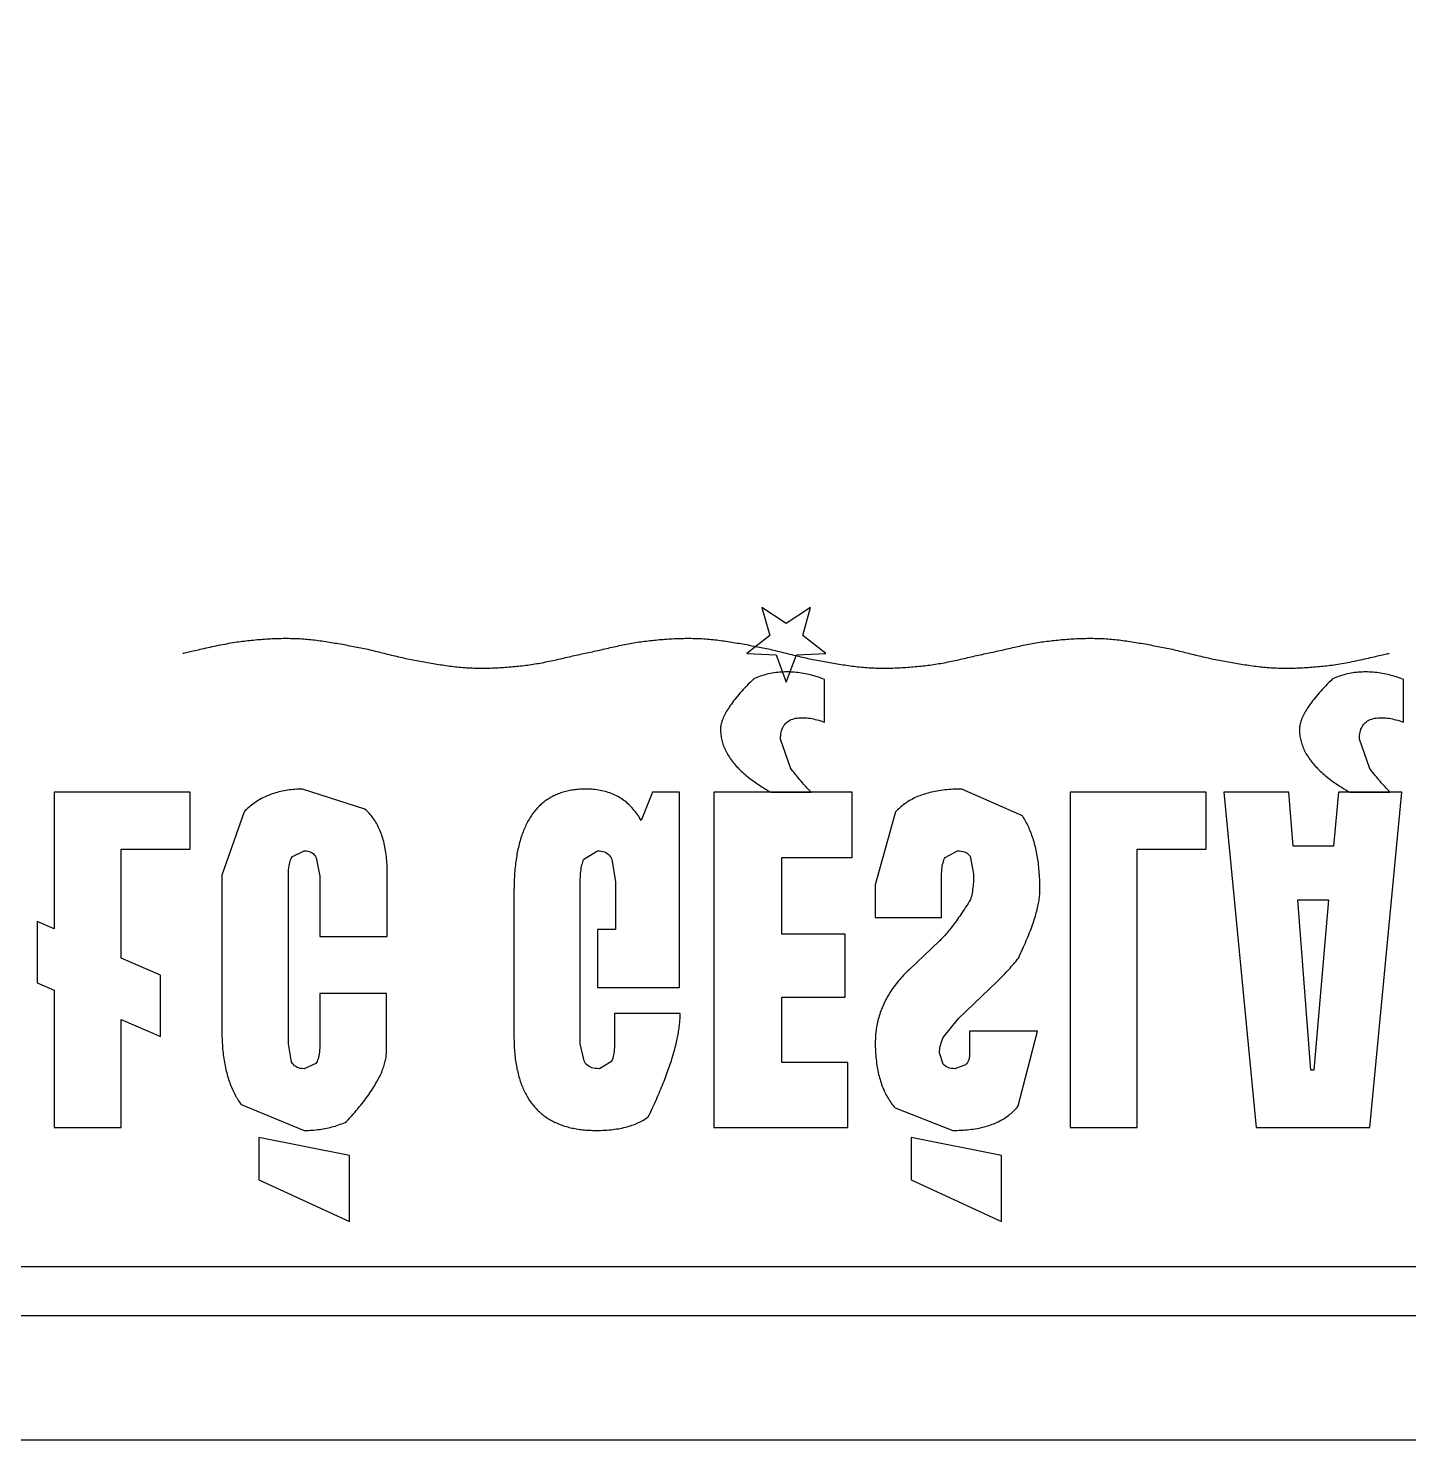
# Model space of a CAD drawing. Header units: millimetres. Extents: x 0 to 200, y 0 to 150.
# Drawn here: x 59.7 to 133.1, y 0 to 75 of the extents above; entities that cross this region are included whole.
import ezdxf

# ---------------------------------------------------------------- set-up
doc = ezdxf.new("R2010")
doc.units = ezdxf.units.MM
for name, color, linetype, lineweight in [('CUT_OUTER', 1, 'CONTINUOUS', 25), ('ENGRAVE_FILL', 8, 'CONTINUOUS', 25), ('ENGRAVE_VECTOR', 7, 'CONTINUOUS', 25)]:
    doc.layers.add(name, color=color, linetype=linetype, lineweight=lineweight)

msp = doc.modelspace()

# ---------------------------------------------------------------- linework, layer by layer
at = {"layer": 'CUT_OUTER'}
msp.add_lwpolyline([(6, 0), (194, 0)], dxfattribs=at)
at = {"layer": 'ENGRAVE_FILL'}
for points in [[(100.03036, 40.79596), (99.929609, 40.79495), (99.829756, 40.791923), (99.730799, 40.786877), (99.63274, 40.779813), (99.535577, 40.77073), (99.439312, 40.759629), (99.343943, 40.746509), (99.249472, 40.731372), (99.155898, 40.714215), (99.063221, 40.695041), (98.971441, 40.673848), (98.880558, 40.650636), (98.790572, 40.625407), (98.701483, 40.598159), (98.613291, 40.568892), (98.525996, 40.537607), (98.439599, 40.504304), (98.354098, 40.468983), (98.269494, 40.431643), (98.170311, 40.333393), (98.074002, 40.236415), (97.980569, 40.140709), (97.89001, 40.046276), (97.802326, 39.953115), (97.717517, 39.861226), (97.635583, 39.77061), (97.556523, 39.681265), (97.480339, 39.593193), (97.40703, 39.506393), (97.336595, 39.420865), (97.269035, 39.33661), (97.20435, 39.253626), (97.14254, 39.171915), (97.083605, 39.091476), (97.027545, 39.01231), (96.97436, 38.934415), (96.924049, 38.857793), (96.876614, 38.782443), (96.832053, 38.708365), (96.790367, 38.63556), (96.751556, 38.564026), (96.71562, 38.493765), (96.682559, 38.424776), (96.652373, 38.35706), (96.625061, 38.290615), (96.600625, 38.225443), (96.579063, 38.161543), (96.560377, 38.098915), (96.544565, 38.037559), (96.531628, 37.977476), (96.521566, 37.918665), (96.514379, 37.861126), (96.510066, 37.804859), (96.508629, 37.749865), (96.509697, 37.676329), (96.512903, 37.603069), (96.518247, 37.530084), (96.525727, 37.457375), (96.535345, 37.38494), (96.547101, 37.312781), (96.560993, 37.240898), (96.577023, 37.169289), (96.59519, 37.097956), (96.615495, 37.026898), (96.637937, 36.956115), (96.662516, 36.885608), (96.689233, 36.815375), (96.718087, 36.745418), (96.749078, 36.675737), (96.782207, 36.60633), (96.817472, 36.537199), (96.854876, 36.468343), (96.894416, 36.399763), (96.936094, 36.331457), (96.979909, 36.263427), (97.025862, 36.195672), (97.073952, 36.128193), (97.124179, 36.060988), (97.176543, 35.994059), (97.231045, 35.927405), (97.287684, 35.861027), (97.346461, 35.794923), (97.407375, 35.729095), (97.470426, 35.663543), (97.535614, 35.598265), (97.60294, 35.533263), (97.672403, 35.468536), (97.744003, 35.404084), (97.817741, 35.339908), (97.893616, 35.276006), (97.971629, 35.212381), (98.051778, 35.14903), (98.134065, 35.085954), (98.21849, 35.023154), (98.305052, 34.960629), (98.393751, 34.89838), (98.484587, 34.836405), (98.577561, 34.774706), (98.672672, 34.713282), (98.76992, 34.652134), (98.869306, 34.591261), (98.970829, 34.530662), (99.074489, 34.47034), (99.180287, 34.410292), (101.315589, 34.410292), (101.249057, 34.479731), (101.182805, 34.54994), (101.116833, 34.620919), (101.051141, 34.692669), (100.985729, 34.76519), (100.920597, 34.83848), (100.855746, 34.912541), (100.791174, 34.987373), (100.726883, 35.062974), (100.662872, 35.139346), (100.599141, 35.216489), (100.53569, 35.294402), (100.47252, 35.373085), (100.409629, 35.452539), (100.347019, 35.532762), (100.284688, 35.613757), (100.222638, 35.695522), (99.696403, 37.233749), (99.698602, 37.330165), (99.705202, 37.422297), (99.716202, 37.510143), (99.731602, 37.593704), (99.751402, 37.67298), (99.775602, 37.747971), (99.804202, 37.818676), (99.837201, 37.885097), (99.874601, 37.947232), (99.916401, 38.005082), (99.9626, 38.058646), (100.0132, 38.107926), (100.068199, 38.15292), (100.127599, 38.19363), (100.191398, 38.230054), (100.259598, 38.262193), (100.332197, 38.290046), (100.409197, 38.313615), (100.490596, 38.332898), (100.576395, 38.347896), (100.666595, 38.358609), (100.761194, 38.365037), (100.860193, 38.36718), (100.937559, 38.365802), (101.017082, 38.361671), (101.098759, 38.354784), (101.182593, 38.345143), (101.268582, 38.332748), (101.356728, 38.317598), (101.447028, 38.299693), (101.539485, 38.279034), (101.634097, 38.255621), (101.730865, 38.229453), (101.829789, 38.20053), (101.930868, 38.168853), (102.034103, 38.134421), (102.034103, 40.391163), (101.942359, 40.428797), (101.850247, 40.464595), (101.757768, 40.498558), (101.664921, 40.530685), (101.571708, 40.560976), (101.478127, 40.589431), (101.38418, 40.61605), (101.289865, 40.640833), (101.195183, 40.663781), (101.100134, 40.684893), (101.004717, 40.704169), (100.908934, 40.721609), (100.812783, 40.737214), (100.716265, 40.750982), (100.61938, 40.762915), (100.522128, 40.773012), (100.424509, 40.781273), (100.326522, 40.787698), (100.228169, 40.792288), (100.129448, 40.795042)], [(130.773452, 40.79596), (130.672702, 40.79495), (130.572848, 40.791923), (130.473891, 40.786877), (130.375832, 40.779813), (130.27867, 40.77073), (130.182404, 40.759629), (130.087036, 40.746509), (129.992565, 40.731372), (129.89899, 40.714215), (129.806313, 40.695041), (129.714533, 40.673848), (129.62365, 40.650636), (129.533664, 40.625407), (129.444575, 40.598159), (129.356384, 40.568892), (129.269089, 40.537607), (129.182691, 40.504304), (129.09719, 40.468983), (129.012587, 40.431643), (128.913403, 40.333393), (128.817095, 40.236415), (128.723661, 40.140709), (128.633102, 40.046276), (128.545418, 39.953115), (128.460609, 39.861226), (128.378675, 39.77061), (128.299616, 39.681265), (128.223431, 39.593193), (128.150122, 39.506393), (128.079687, 39.420865), (128.012128, 39.33661), (127.947443, 39.253626), (127.885633, 39.171915), (127.826698, 39.091476), (127.770637, 39.01231), (127.717452, 38.934415), (127.667142, 38.857793), (127.619706, 38.782443), (127.575145, 38.708365), (127.53346, 38.63556), (127.494649, 38.564026), (127.458713, 38.493765), (127.425652, 38.424776), (127.395465, 38.35706), (127.368154, 38.290615), (127.343717, 38.225443), (127.322156, 38.161543), (127.303469, 38.098915), (127.287657, 38.037559), (127.27472, 37.977476), (127.264658, 37.918665), (127.257471, 37.861126), (127.253159, 37.804859), (127.251721, 37.749865), (127.25279, 37.676329), (127.255996, 37.603069), (127.261339, 37.530084), (127.26882, 37.457375), (127.278438, 37.38494), (127.290193, 37.312781), (127.304086, 37.240898), (127.320116, 37.169289), (127.338283, 37.097956), (127.358587, 37.026898), (127.381029, 36.956115), (127.405609, 36.885608), (127.432325, 36.815375), (127.461179, 36.745418), (127.49217, 36.675737), (127.525299, 36.60633), (127.560565, 36.537199), (127.597968, 36.468343), (127.637509, 36.399763), (127.679186, 36.331457), (127.723002, 36.263427), (127.768954, 36.195672), (127.817044, 36.128193), (127.867271, 36.060988), (127.919636, 35.994059), (127.974138, 35.927405), (128.030777, 35.861027), (128.089553, 35.794923), (128.150467, 35.729095), (128.213518, 35.663543), (128.278707, 35.598265), (128.346032, 35.533263), (128.415495, 35.468536), (128.487096, 35.404084), (128.560834, 35.339908), (128.636709, 35.276006), (128.714721, 35.212381), (128.794871, 35.14903), (128.877158, 35.085954), (128.961582, 35.023154), (129.048144, 34.960629), (129.136843, 34.89838), (129.227679, 34.836405), (129.320653, 34.774706), (129.415764, 34.713282), (129.513013, 34.652134), (129.612398, 34.591261), (129.713921, 34.530662), (129.817582, 34.47034), (129.923379, 34.410292), (132.058682, 34.410292), (131.992149, 34.479731), (131.925897, 34.54994), (131.859925, 34.620919), (131.794233, 34.692669), (131.728821, 34.76519), (131.66369, 34.83848), (131.598838, 34.912541), (131.534267, 34.987373), (131.469976, 35.062974), (131.405964, 35.139346), (131.342234, 35.216489), (131.278783, 35.294402), (131.215612, 35.373085), (131.152721, 35.452539), (131.090111, 35.532762), (131.027781, 35.613757), (130.965731, 35.695522), (130.439495, 37.233749), (130.441695, 37.330165), (130.448295, 37.422297), (130.459295, 37.510143), (130.474695, 37.593704), (130.494494, 37.67298), (130.518694, 37.747971), (130.547294, 37.818676), (130.580294, 37.885097), (130.617693, 37.947232), (130.659493, 38.005082), (130.705693, 38.058646), (130.756292, 38.107926), (130.811292, 38.15292), (130.870691, 38.19363), (130.934491, 38.230054), (131.00269, 38.262193), (131.07529, 38.290046), (131.152289, 38.313615), (131.233688, 38.332898), (131.319488, 38.347896), (131.409687, 38.358609), (131.504286, 38.365037), (131.603285, 38.36718), (131.680652, 38.365802), (131.760174, 38.361671), (131.841852, 38.354784), (131.925686, 38.345143), (132.011675, 38.332748), (132.09982, 38.317598), (132.190121, 38.299693), (132.282577, 38.279034), (132.37719, 38.255621), (132.473957, 38.229453), (132.572881, 38.20053), (132.673961, 38.168853), (132.777196, 38.134421), (132.777196, 40.391163), (132.685451, 40.428797), (132.593339, 40.464595), (132.50086, 40.498558), (132.408014, 40.530685), (132.3148, 40.560976), (132.22122, 40.589431), (132.127272, 40.61605), (132.032957, 40.640833), (131.938275, 40.663781), (131.843226, 40.684893), (131.74781, 40.704169), (131.652026, 40.721609), (131.555875, 40.737214), (131.459358, 40.750982), (131.362473, 40.762915), (131.26522, 40.773012), (131.167601, 40.781273), (131.069615, 40.787698), (130.971261, 40.792288), (130.87254, 40.795042)], [(74.316866, 34.572211), (74.212935, 34.571331), (74.110106, 34.568692), (74.008378, 34.564294), (73.907752, 34.558136), (73.808227, 34.550219), (73.709804, 34.540543), (73.612482, 34.529107), (73.516261, 34.515912), (73.421142, 34.500957), (73.327125, 34.484244), (73.234209, 34.465771), (73.142394, 34.445538), (73.05168, 34.423546), (72.962069, 34.399795), (72.873558, 34.374285), (72.786149, 34.347015), (72.699841, 34.317986), (72.614635, 34.287197), (72.530531, 34.254649), (72.447527, 34.220342), (72.365625, 34.184276), (72.284825, 34.14645), (72.205126, 34.106865), (72.126529, 34.06552), (72.049032, 34.022416), (71.972638, 33.977553), (71.897345, 33.93093), (71.823153, 33.882548), (71.750063, 33.832407), (71.678074, 33.780507), (71.607186, 33.726847), (71.5374, 33.671427), (71.468716, 33.614249), (71.401132, 33.555311), (71.334651, 33.494613), (71.26927, 33.432157), (71.204992, 33.367941), (70.026021, 29.998008), (70.026021, 21.780636), (70.026552, 21.663504), (70.028143, 21.547627), (70.030796, 21.433004), (70.03451, 21.319636), (70.039285, 21.207523), (70.045122, 21.096664), (70.052019, 20.987059), (70.059977, 20.878709), (70.068997, 20.771614), (70.079078, 20.665773), (70.090219, 20.561186), (70.102422, 20.457854), (70.115687, 20.355777), (70.130012, 20.254954), (70.145398, 20.155386), (70.161846, 20.057072), (70.179354, 19.960013), (70.197924, 19.864208), (70.217555, 19.769658), (70.238247, 19.676363), (70.26, 19.584322), (70.282814, 19.493535), (70.306689, 19.404003), (70.331626, 19.315726), (70.357624, 19.228703), (70.384682, 19.142934), (70.412802, 19.05842), (70.441983, 18.975161), (70.472225, 18.893156), (70.503529, 18.812406), (70.535893, 18.73291), (70.569319, 18.654669), (70.603805, 18.577683), (70.639353, 18.50195), (70.675962, 18.427473), (70.713632, 18.35425), (70.752363, 18.282281), (70.792155, 18.211567), (70.833009, 18.142108), (70.874923, 18.073903), (70.917899, 18.006953), (70.961936, 17.941257), (71.007034, 17.876816), (71.053193, 17.813629), (74.397825, 16.43732), (74.502758, 16.438128), (74.606724, 16.440553), (74.709724, 16.444594), (74.811758, 16.450251), (74.912825, 16.457525), (75.012926, 16.466415), (75.112061, 16.476921), (75.21023, 16.489044), (75.307432, 16.502783), (75.403668, 16.518139), (75.498937, 16.535111), (75.59324, 16.553699), (75.686577, 16.573904), (75.778948, 16.595725), (75.870352, 16.619162), (75.96079, 16.644216), (76.050262, 16.670886), (76.138767, 16.699173), (76.226306, 16.729076), (76.312879, 16.760595), (76.398485, 16.793731), (76.483125, 16.828483), (76.566799, 16.864852), (76.649507, 16.902836), (76.740684, 17.003165), (76.829857, 17.102633), (76.917027, 17.20124), (77.002192, 17.298986), (77.085354, 17.395871), (77.166512, 17.491896), (77.245666, 17.587059), (77.322816, 17.681362), (77.397962, 17.774804), (77.471104, 17.867385), (77.542243, 17.959105), (77.611377, 18.049964), (77.678508, 18.139963), (77.743634, 18.2291), (77.806757, 18.317377), (77.867876, 18.404793), (77.926991, 18.491348), (77.984102, 18.577042), (78.039209, 18.661875), (78.092312, 18.745847), (78.143412, 18.828959), (78.192507, 18.911209), (78.239599, 18.992599), (78.284686, 19.073128), (78.32777, 19.152796), (78.36885, 19.231603), (78.407926, 19.30955), (78.444998, 19.386635), (78.480066, 19.46286), (78.51313, 19.538223), (78.544191, 19.612726), (78.573247, 19.686368), (78.6003, 19.759149), (78.625349, 19.83107), (78.648393, 19.902129), (78.669434, 19.972328), (78.688471, 20.041665), (78.705505, 20.110142), (78.720534, 20.177758), (78.733559, 20.244513), (78.744581, 20.310407), (78.753598, 20.375441), (78.760612, 20.439613), (78.765621, 20.502925), (78.768627, 20.565376), (78.769629, 20.626966), (78.769629, 23.70342), (75.227658, 23.70342), (75.227658, 21.072242), (75.226253, 20.942616), (75.222036, 20.820228), (75.215009, 20.705079), (75.20517, 20.597168), (75.19252, 20.496496), (75.177059, 20.403063), (75.158787, 20.316868), (75.137704, 20.237911), (75.113809, 20.166193), (75.087104, 20.101714), (75.057588, 20.044473), (75.02526, 19.994471), (74.397825, 19.716173), (74.291629, 19.720608), (74.193428, 19.733914), (74.103223, 19.756091), (74.021015, 19.787138), (73.946802, 19.827055), (73.880585, 19.875843), (73.822364, 19.933501), (73.77214, 20.000031), (73.729911, 20.07543), (73.557872, 21.031762), (73.557872, 29.947409), (73.559383, 30.067513), (73.563916, 30.181573), (73.571471, 30.289589), (73.582048, 30.391561), (73.595646, 30.487489), (73.612267, 30.577374), (73.631909, 30.661214), (73.654574, 30.739011), (73.68026, 30.810764), (73.708968, 30.876473), (73.740698, 30.936139), (73.77545, 30.98976), (74.397825, 31.293358), (74.495714, 31.288735), (74.58698, 31.274867), (74.671625, 31.251754), (74.749649, 31.219395), (74.82105, 31.177791), (74.88583, 31.126941), (74.943988, 31.066847), (74.995525, 30.997506), (75.04044, 30.918921), (75.227658, 29.947409), (75.227658, 26.739395), (78.810109, 26.739395), (78.810109, 30.109328), (78.809369, 30.225912), (78.807149, 30.340884), (78.803449, 30.454243), (78.798269, 30.565989), (78.791608, 30.676122), (78.783468, 30.784642), (78.773848, 30.89155), (78.762748, 30.996844), (78.750167, 31.100526), (78.736107, 31.202595), (78.720567, 31.303051), (78.703546, 31.401894), (78.685046, 31.499124), (78.665065, 31.594742), (78.643605, 31.688746), (78.620664, 31.781138), (78.596243, 31.871917), (78.570343, 31.961083), (78.542962, 32.048636), (78.514101, 32.134576), (78.483761, 32.218903), (78.45194, 32.301618), (78.418639, 32.382719), (78.383858, 32.462208), (78.347597, 32.540084), (78.309856, 32.616347), (78.270635, 32.690997), (78.229934, 32.764035), (78.187753, 32.835459), (78.144092, 32.905271), (78.098951, 32.97347), (78.05233, 33.040055), (78.004228, 33.105028), (77.954647, 33.168389), (77.903586, 33.230136), (77.851044, 33.29027), (77.797023, 33.348792), (77.741522, 33.405701), (77.68454, 33.460997), (77.626079, 33.51468)], [(89.354252, 34.572211), (89.272646, 34.571579), (89.191922, 34.569683), (89.11208, 34.566524), (89.03312, 34.562101), (88.955043, 34.556415), (88.877848, 34.549465), (88.801535, 34.541251), (88.726104, 34.531773), (88.651555, 34.521032), (88.577889, 34.509027), (88.505105, 34.495759), (88.433203, 34.481226), (88.362184, 34.46543), (88.292046, 34.448371), (88.222791, 34.430048), (88.154418, 34.410461), (88.086927, 34.38961), (88.020319, 34.367496), (87.954593, 34.344118), (87.889749, 34.319476), (87.825787, 34.293571), (87.762707, 34.266402), (87.70051, 34.237969), (87.639195, 34.208273), (87.578762, 34.177313), (87.519212, 34.145089), (87.460543, 34.111602), (87.402757, 34.076851), (87.345853, 34.040836), (87.289832, 34.003558), (87.234692, 33.965016), (87.180435, 33.92521), (87.12706, 33.884141), (87.074567, 33.841808), (87.022957, 33.798211), (86.972228, 33.753351), (86.922382, 33.707226), (86.873418, 33.659839), (86.825337, 33.611187), (86.778138, 33.561272), (86.73182, 33.510093), (86.686385, 33.457651), (86.641833, 33.403945), (86.598162, 33.348975), (86.555374, 33.292742), (86.513468, 33.235245), (86.472444, 33.176484), (86.432303, 33.116459), (86.393044, 33.055171), (86.354667, 32.992619), (86.317172, 32.928804), (86.280559, 32.863725), (86.244829, 32.797382), (86.209981, 32.729775), (86.176015, 32.660905), (86.142931, 32.590771), (86.11073, 32.519374), (86.07941, 32.446712), (86.048973, 32.372788), (86.019419, 32.297599), (85.990746, 32.221147), (85.962956, 32.143431), (85.936048, 32.064451), (85.910022, 31.984208), (85.884878, 31.902701), (85.860617, 31.81993), (85.837238, 31.735896), (85.814741, 31.650598), (85.793126, 31.564037), (85.772394, 31.476211), (85.752544, 31.387122), (85.733576, 31.29677), (85.71549, 31.205153), (85.698287, 31.112273), (85.681965, 31.01813), (85.666526, 30.922722), (85.651969, 30.826051), (85.638295, 30.728117), (85.625503, 30.628918), (85.613592, 30.528456), (85.602565, 30.426731), (85.592419, 30.323741), (85.583155, 30.219488), (85.574774, 30.113972), (85.567275, 30.007191), (85.560659, 29.899147), (85.554924, 29.789839), (85.550072, 29.679268), (85.546102, 29.567433), (85.543014, 29.454334), (85.540808, 29.339972), (85.539485, 29.224346), (85.539044, 29.107456), (85.539044, 21.426439), (85.539539, 21.320852), (85.541023, 21.216395), (85.543497, 21.113066), (85.54696, 21.010867), (85.551413, 20.909798), (85.556856, 20.809857), (85.563288, 20.711046), (85.570709, 20.613364), (85.57912, 20.516811), (85.588521, 20.421388), (85.598911, 20.327094), (85.610291, 20.233929), (85.62266, 20.141893), (85.636019, 20.050987), (85.650368, 19.96121), (85.665705, 19.872562), (85.682033, 19.785044), (85.69935, 19.698655), (85.717657, 19.613395), (85.736953, 19.529264), (85.757238, 19.446263), (85.778513, 19.36439), (85.800778, 19.283648), (85.824032, 19.204034), (85.848276, 19.12555), (85.87351, 19.048195), (85.899733, 18.971969), (85.926945, 18.896872), (85.955147, 18.822905), (85.984339, 18.750067), (86.01452, 18.678358), (86.04569, 18.607779), (86.07785, 18.538329), (86.111, 18.470008), (86.145139, 18.402816), (86.180268, 18.336754), (86.216387, 18.271821), (86.253494, 18.208017), (86.291592, 18.145342), (86.330679, 18.083797), (86.370755, 18.023381), (86.411821, 17.964094), (86.453877, 17.905937), (86.496922, 17.848909), (86.540957, 17.79301), (86.585981, 17.73824), (86.631995, 17.6846), (86.678998, 17.632089), (86.726991, 17.580707), (86.775973, 17.530454), (86.825945, 17.481331), (86.876907, 17.433337), (86.928858, 17.386472), (86.981799, 17.340737), (87.035729, 17.296131), (87.090648, 17.252654), (87.146558, 17.210306), (87.203456, 17.169088), (87.261345, 17.128999), (87.320223, 17.090039), (87.38009, 17.052208), (87.440947, 17.015507), (87.502793, 16.979935), (87.565629, 16.945492), (87.629455, 16.912179), (87.69427, 16.879994), (87.760075, 16.848939), (87.826869, 16.819014), (87.894653, 16.790217), (87.963426, 16.76255), (88.033189, 16.736012), (88.103941, 16.710604), (88.175683, 16.686324), (88.248414, 16.663174), (88.322136, 16.641154), (88.396846, 16.620262), (88.472546, 16.6005), (88.549236, 16.581867), (88.626915, 16.564363), (88.705584, 16.547989), (88.785242, 16.532744), (88.86589, 16.518628), (88.947527, 16.505641), (89.030154, 16.493784), (89.11377, 16.483056), (89.198376, 16.473457), (89.283972, 16.464987), (89.370557, 16.457647), (89.458132, 16.451436), (89.546696, 16.446354), (89.63625, 16.442402), (89.726793, 16.439579), (89.818326, 16.437885), (89.910848, 16.43732), (90.02619, 16.438073), (90.139783, 16.440332), (90.251629, 16.444097), (90.361727, 16.449367), (90.470076, 16.456144), (90.576677, 16.464426), (90.681531, 16.474214), (90.784636, 16.485508), (90.885993, 16.498308), (90.985602, 16.512614), (91.083463, 16.528426), (91.179576, 16.545743), (91.273941, 16.564567), (91.366557, 16.584896), (91.457426, 16.606731), (91.546547, 16.630072), (91.633919, 16.654919), (91.719543, 16.681272), (91.80342, 16.709131), (91.885548, 16.738496), (91.965928, 16.769366), (92.04456, 16.801742), (92.121444, 16.835625), (92.19658, 16.871013), (92.269968, 16.907907), (92.341608, 16.946307), (92.411499, 16.986212), (92.479643, 17.027624), (92.546038, 17.070542), (92.610686, 17.114965), (92.673585, 17.160894), (92.730389, 17.278986), (92.786221, 17.396214), (92.841083, 17.512578), (92.894973, 17.628079), (92.947893, 17.742717), (92.999841, 17.856491), (93.050819, 17.969402), (93.100825, 18.081449), (93.149861, 18.192633), (93.197925, 18.302953), (93.245019, 18.41241), (93.291141, 18.521004), (93.336293, 18.628734), (93.380473, 18.735601), (93.423683, 18.841604), (93.465921, 18.946744), (93.507189, 19.05102), (93.547485, 19.154433), (93.586811, 19.256983), (93.625165, 19.358669), (93.662549, 19.459492), (93.698961, 19.559451), (93.734403, 19.658547), (93.768874, 19.756779), (93.802373, 19.854148), (93.834902, 19.950654), (93.866459, 20.046296), (93.897046, 20.141074), (93.926661, 20.23499), (93.955306, 20.328041), (93.982979, 20.42023), (94.009682, 20.511555), (94.035413, 20.602016), (94.060174, 20.691614), (94.083963, 20.780349), (94.106782, 20.86822), (94.128629, 20.955228), (94.149506, 21.041372), (94.169411, 21.126653), (94.188346, 21.21107), (94.206309, 21.294624), (94.223302, 21.377315), (94.239323, 21.459142), (94.254374, 21.540106), (94.268453, 21.620206), (94.281562, 21.699443), (94.293699, 21.777816), (94.304866, 21.855326), (94.315061, 21.931973), (94.324286, 22.007756), (94.332539, 22.082675), (94.339822, 22.156732), (94.346133, 22.229924), (94.351474, 22.302254), (94.355843, 22.37372), (94.359242, 22.444322), (94.361669, 22.514061), (94.363126, 22.582937), (94.363611, 22.650949), (90.88236, 22.650949), (90.88236, 21.072242), (90.880791, 20.958747), (90.876086, 20.848997), (90.868243, 20.742991), (90.857262, 20.640729), (90.843145, 20.542211), (90.825891, 20.447438), (90.805499, 20.35641), (90.78197, 20.269125), (90.755304, 20.185585), (90.725501, 20.10579), (90.072767, 19.716173), (89.963998, 19.719602), (89.862172, 19.729889), (89.767287, 19.747035), (89.679344, 19.771038), (89.598343, 19.8019), (89.524284, 19.839619), (89.457166, 19.884197), (89.39699, 19.935633), (89.343756, 19.993927), (89.297464, 20.059079), (89.258113, 20.13109), (89.060775, 21.041882), (89.060775, 29.674171), (89.061883, 29.783125), (89.065206, 29.888905), (89.070745, 29.991511), (89.0785, 30.090944), (89.08847, 30.187203), (89.100656, 30.280288), (89.115057, 30.3702), (89.131674, 30.456938), (89.150507, 30.540502), (89.171555, 30.620892), (89.194819, 30.698109), (89.220298, 30.772152), (89.247993, 30.843022), (89.981687, 31.293358), (90.08159, 31.289636), (90.17522, 31.278471), (90.262578, 31.259862), (90.343663, 31.233809), (90.418475, 31.200313), (90.487014, 31.159373), (90.549281, 31.11099), (90.605275, 31.055163), (90.654996, 30.991893), (90.698445, 30.921179), (90.735621, 30.843022), (90.92284, 29.653931), (90.92284, 27.113832), (89.971567, 27.113832), (89.971567, 24.037378), (94.323132, 24.037378), (94.323132, 34.410292), (92.896223, 34.410292), (92.289028, 32.912544), (92.241806, 32.994491), (92.193243, 33.074362), (92.143339, 33.152159), (92.092095, 33.227881), (92.039509, 33.301529), (91.985583, 33.373102), (91.930315, 33.4426), (91.873707, 33.510024), (91.815758, 33.575374), (91.756468, 33.638649), (91.695837, 33.699849), (91.633865, 33.758974), (91.570552, 33.816025), (91.505899, 33.871002), (91.439904, 33.923904), (91.372569, 33.974731), (91.303892, 34.023484), (91.233875, 34.070162), (91.162517, 34.114765), (91.089818, 34.157294), (91.015778, 34.197749), (90.940398, 34.236128), (90.863676, 34.272434), (90.785613, 34.306664), (90.70621, 34.33882), (90.625466, 34.368902), (90.543381, 34.396909), (90.459955, 34.422841), (90.375188, 34.446699), (90.28908, 34.468482), (90.201631, 34.48819), (90.112841, 34.505824), (90.022711, 34.521384), (89.93124, 34.534868), (89.838427, 34.546279), (89.744274, 34.555614), (89.64878, 34.562875), (89.551945, 34.568062), (89.453769, 34.571174)], [(109.320038, 34.572211), (109.201877, 34.571488), (109.085336, 34.569321), (108.970414, 34.565709), (108.857111, 34.560652), (108.745428, 34.55415), (108.635364, 34.546204), (108.526919, 34.536812), (108.420094, 34.525976), (108.314889, 34.513695), (108.211303, 34.499969), (108.109336, 34.484798), (108.008988, 34.468182), (107.910261, 34.450122), (107.813152, 34.430616), (107.717663, 34.409666), (107.623794, 34.387271), (107.531543, 34.363431), (107.440913, 34.338146), (107.351901, 34.311417), (107.264509, 34.283242), (107.178737, 34.253623), (107.094584, 34.222559), (107.01205, 34.19005), (106.931136, 34.156096), (106.851841, 34.120698), (106.774166, 34.083854), (106.69811, 34.045566), (106.623674, 34.005833), (106.550857, 33.964655), (106.479659, 33.922032), (106.410081, 33.877964), (106.342122, 33.832452), (106.275783, 33.785494), (106.211063, 33.737092), (106.147962, 33.687245), (106.086481, 33.635953), (106.02662, 33.583216), (105.968377, 33.529035), (105.911755, 33.473408), (105.856751, 33.416337), (105.803367, 33.357821), (104.725596, 29.492013), (104.725596, 27.751387), (108.247327, 27.751387), (108.247327, 29.977769), (108.248875, 30.087791), (108.253516, 30.193381), (108.261253, 30.294539), (108.272083, 30.391263), (108.286009, 30.483555), (108.303029, 30.571415), (108.323143, 30.654841), (108.346352, 30.733835), (108.372655, 30.808396), (108.402053, 30.878525), (108.434546, 30.944221), (109.08728, 31.293358), (109.19154, 31.28986), (109.288429, 31.279365), (109.377947, 31.261874), (109.460093, 31.237386), (109.534868, 31.205902), (109.602272, 31.167421), (109.662304, 31.121944), (109.714965, 31.06947), (109.760255, 31.01), (109.947473, 30.078968), (109.946647, 29.963234), (109.944169, 29.850237), (109.940038, 29.739976), (109.934255, 29.632452), (109.92682, 29.527665), (109.917733, 29.425614), (109.906994, 29.326299), (109.894602, 29.229721), (109.880558, 29.135879), (109.864862, 29.044774), (109.847513, 28.956406), (109.828513, 28.870774), (109.80786, 28.787878), (109.785555, 28.707719), (109.719553, 28.60164), (109.654152, 28.497668), (109.589353, 28.395801), (109.525156, 28.296039), (109.461561, 28.198384), (109.398567, 28.102834), (109.336175, 28.009391), (109.274385, 27.918053), (109.213196, 27.828821), (109.152609, 27.741694), (109.092623, 27.656674), (109.033239, 27.573759), (108.974457, 27.49295), (108.916277, 27.414247), (108.858698, 27.33765), (108.801721, 27.263158), (108.745345, 27.190772), (108.689571, 27.120493), (108.634399, 27.052319), (108.579829, 26.98625), (108.52586, 26.922288), (108.472492, 26.860431), (108.419727, 26.80068), (108.367563, 26.743035), (108.316001, 26.687496), (108.26504, 26.634063), (108.214681, 26.582735), (108.164924, 26.533513), (108.115768, 26.486397), (106.516822, 24.96841), (106.44141, 24.896274), (106.36762, 24.823698), (106.295452, 24.750683), (106.224906, 24.677228), (106.155982, 24.603332), (106.088679, 24.528998), (106.022998, 24.454223), (105.958939, 24.379008), (105.896501, 24.303354), (105.835686, 24.22726), (105.776492, 24.150726), (105.718919, 24.073752), (105.662969, 23.996339), (105.60864, 23.918486), (105.555933, 23.840193), (105.504848, 23.76146), (105.455385, 23.682287), (105.407543, 23.602675), (105.361323, 23.522622), (105.316725, 23.44213), (105.273749, 23.361199), (105.232394, 23.279827), (105.192661, 23.198015), (105.15455, 23.115764), (105.11806, 23.033073), (105.083193, 22.949942), (105.049947, 22.866372), (105.018323, 22.782361), (104.98832, 22.697911), (104.959939, 22.613021), (104.933181, 22.527691), (104.908043, 22.441922), (104.884528, 22.355712), (104.862634, 22.269063), (104.842362, 22.181974), (104.823712, 22.094445), (104.806684, 22.006477), (104.791277, 21.918068), (104.777492, 21.82922), (104.765329, 21.739932), (104.754788, 21.650204), (104.745868, 21.560037), (104.73857, 21.469429), (104.732894, 21.378382), (104.72884, 21.286895), (104.726407, 21.194968), (104.725596, 21.102602), (104.726292, 20.986545), (104.728377, 20.871913), (104.731854, 20.758704), (104.736721, 20.646919), (104.742978, 20.536558), (104.750627, 20.427621), (104.759665, 20.320108), (104.770095, 20.214019), (104.781915, 20.109353), (104.795125, 20.006111), (104.809726, 19.904293), (104.825718, 19.803899), (104.8431, 19.704929), (104.861873, 19.607382), (104.882036, 19.51126), (104.90359, 19.416561), (104.926534, 19.323286), (104.950869, 19.231435), (104.976595, 19.141008), (105.003711, 19.052005), (105.032218, 18.964425), (105.062115, 18.878269), (105.093403, 18.793537), (105.126082, 18.710229), (105.160151, 18.628345), (105.19561, 18.547885), (105.23246, 18.468849), (105.270701, 18.391236), (105.310333, 18.315047), (105.351354, 18.240282), (105.393767, 18.166941), (105.43757, 18.095024), (105.482764, 18.02453), (105.529348, 17.955461), (105.577323, 17.887815), (105.626688, 17.821593), (105.677444, 17.756795), (105.72959, 17.693421), (105.783128, 17.63147), (108.844402, 16.43732), (108.960216, 16.43806), (109.074418, 16.44028), (109.187008, 16.443981), (109.297986, 16.449161), (109.407351, 16.455822), (109.515105, 16.463962), (109.621247, 16.473583), (109.725776, 16.484684), (109.828693, 16.497265), (109.929999, 16.511326), (110.029692, 16.526868), (110.127773, 16.543889), (110.224242, 16.562391), (110.319099, 16.582372), (110.412344, 16.603834), (110.503977, 16.626776), (110.593998, 16.651198), (110.682406, 16.6771), (110.769203, 16.704483), (110.854388, 16.733345), (110.93796, 16.763687), (111.019921, 16.79551), (111.100269, 16.828813), (111.179005, 16.863596), (111.256129, 16.899859), (111.331642, 16.937602), (111.405542, 16.976825), (111.47783, 17.017529), (111.548505, 17.059712), (111.617569, 17.103376), (111.685021, 17.14852), (111.750861, 17.195144), (111.815088, 17.243248), (111.877704, 17.292832), (111.938707, 17.343896), (111.998099, 17.39644), (112.055878, 17.450465), (112.112045, 17.50597), (112.166601, 17.562954), (112.219544, 17.621419), (112.270875, 17.681364), (112.320594, 17.742789), (113.347765, 21.709797), (109.724835, 21.709797), (109.724835, 20.485287), (109.720601, 20.384501), (109.7079, 20.290324), (109.686731, 20.202755), (109.657094, 20.121796), (109.618989, 20.047446), (109.572417, 19.979704), (109.517377, 19.918571), (108.955721, 19.716173), (108.85302, 19.719889), (108.757434, 19.731037), (108.668964, 19.749616), (108.587609, 19.775628), (108.51337, 19.809071), (108.446247, 19.849946), (108.386239, 19.898253), (108.333347, 19.953991), (108.136008, 20.566246), (108.138507, 20.650204), (108.146003, 20.735661), (108.158497, 20.822617), (108.175988, 20.911073), (108.198477, 21.001028), (108.225963, 21.092482), (108.258447, 21.185435), (108.295928, 21.279888), (108.338407, 21.375839), (109.13788, 22.377711), (111.192223, 24.351095), (111.264498, 24.420376), (111.336073, 24.490113), (111.406947, 24.560304), (111.477121, 24.630951), (111.546595, 24.702053), (111.615369, 24.77361), (111.683442, 24.845623), (111.750814, 24.91809), (111.817487, 24.991013), (111.883459, 25.064392), (111.948731, 25.138225), (112.013302, 25.212514), (112.077173, 25.287257), (112.140344, 25.362456), (112.202814, 25.438111), (112.264584, 25.51422), (112.325654, 25.590785), (112.383545, 25.712254), (112.439934, 25.832226), (112.494818, 25.950701), (112.548199, 26.067678), (112.600076, 26.183159), (112.650449, 26.297143), (112.699319, 26.40963), (112.746685, 26.520619), (112.792547, 26.630112), (112.836906, 26.738108), (112.879761, 26.844607), (112.921112, 26.949608), (112.96096, 27.053113), (112.999303, 27.15512), (113.036144, 27.255631), (113.07148, 27.354644), (113.105313, 27.452161), (113.137642, 27.54818), (113.168468, 27.642703), (113.19779, 27.735728), (113.225608, 27.827256), (113.251922, 27.917288), (113.276733, 28.005822), (113.30004, 28.092859), (113.321843, 28.1784), (113.342143, 28.262443), (113.360939, 28.344989), (113.378231, 28.426038), (113.39402, 28.50559), (113.408305, 28.583645), (113.421086, 28.660203), (113.432364, 28.735264), (113.442138, 28.808828), (113.450408, 28.880895), (113.457175, 28.951465), (113.462438, 29.020538), (113.466197, 29.088114), (113.468452, 29.154193), (113.469204, 29.218775), (113.468703, 29.334919), (113.467201, 29.449886), (113.464697, 29.563676), (113.461192, 29.676289), (113.456684, 29.787726), (113.451176, 29.897986), (113.444665, 30.007069), (113.437153, 30.114976), (113.42864, 30.221706), (113.419125, 30.327259), (113.408608, 30.431635), (113.39709, 30.534835), (113.38457, 30.636858), (113.371048, 30.737704), (113.356525, 30.837373), (113.341, 30.935866), (113.324474, 31.033182), (113.306946, 31.129321), (113.288417, 31.224284), (113.268886, 31.318069), (113.248353, 31.410678), (113.226819, 31.502111), (113.204283, 31.592366), (113.180746, 31.681445), (113.156207, 31.769347), (113.130666, 31.856072), (113.104124, 31.941621), (113.07658, 32.025993), (113.048035, 32.109188), (113.018488, 32.191206), (112.987939, 32.272048), (112.956389, 32.351713), (112.923837, 32.430201), (112.890284, 32.507512), (112.855729, 32.583647), (112.820172, 32.658605), (112.783614, 32.732386), (112.746054, 32.804991), (112.707493, 32.876419), (112.66793, 32.94667), (112.627366, 33.015744), (112.5858, 33.083642), (112.543232, 33.150363)], [(61.120899, 34.410292), (61.120899, 27.144192), (60.220227, 27.538869), (60.220227, 24.280256), (61.120899, 23.885579), (61.120899, 16.599239), (64.68311, 16.599239), (64.68311, 22.337232), (66.767813, 21.426439), (66.767813, 24.685052), (64.68311, 25.595845), (64.68311, 31.374317), (68.34652, 31.374317), (68.34652, 34.410292)], [(96.144312, 34.410292), (96.144312, 16.599239), (103.268733, 16.599239), (103.268733, 20.04001), (99.767242, 20.04001), (99.767242, 23.511142), (103.127054, 23.511142), (103.127054, 26.860834), (99.767242, 26.860834), (99.767242, 30.939161), (103.501491, 30.939161), (103.501491, 34.410292)], [(115.067746, 34.410292), (115.067746, 16.599239), (118.629957, 16.599239), (118.629957, 31.374317), (122.293367, 31.374317), (122.293367, 34.410292)], [(123.234114, 34.410292), (124.9545, 16.599239), (130.99609, 16.599239), (132.686116, 34.410292), (129.316184, 34.410292), (129.063186, 31.536236), (126.917764, 31.536236), (126.695126, 34.410292)], [(127.170762, 28.692539), (128.789949, 28.692539), (128.010715, 19.635214), (127.848796, 19.635214)], [(71.989285, 16.062883), (71.989285, 13.806142), (76.796245, 11.6), (76.796245, 15.111611)], [(106.628141, 16.062883), (106.628141, 13.806142), (111.435101, 11.6), (111.435101, 15.111611)]]:
    msp.add_lwpolyline(points, close=True, dxfattribs=at)
at = {"layer": 'ENGRAVE_VECTOR'}
for points in [[(9.2, 139.8), (9.2, 10.2), (9.204089, 10.109022), (9.216121, 10.020324), (9.235741, 9.934259), (9.262595, 9.851182), (9.296331, 9.771447), (9.336593, 9.695407), (9.383027, 9.623417), (9.435281, 9.55583), (9.493, 9.493), (9.55583, 9.435281), (9.623417, 9.383027), (9.695407, 9.336593), (9.771447, 9.296331), (9.851182, 9.262595), (9.934259, 9.235741), (10.020324, 9.216121), (10.109022, 9.204089), (10.2, 9.2), (189.8, 9.2)], [(67.96, 41.791), (68.010649, 41.801574), (68.066972, 41.813729), (68.12869, 41.827366), (68.195523, 41.842383), (68.267194, 41.85868), (68.343423, 41.876157), (68.42393, 41.894714), (68.508437, 41.91425), (68.596665, 41.934665), (68.688335, 41.955858), (68.783167, 41.97773), (68.880883, 42.00018), (68.981203, 42.023107), (69.083849, 42.046411), (69.188541, 42.069992), (69.295, 42.09375), (69.402948, 42.117584), (69.512104, 42.141394), (69.622192, 42.165079), (69.73293, 42.188539), (69.84404, 42.211674), (69.955243, 42.234384), (70.06626, 42.256568), (70.176812, 42.278125), (70.28662, 42.298956), (70.395405, 42.31896), (70.502888, 42.338037), (70.608789, 42.356086), (70.71283, 42.373007), (70.814731, 42.3887), (70.914214, 42.403065), (71.011, 42.416), (71.109513, 42.428395), (71.20802, 42.440409), (71.306521, 42.452032), (71.405017, 42.463251), (71.503507, 42.474055), (71.601992, 42.484433), (71.700471, 42.494372), (71.798946, 42.503861), (71.897417, 42.512888), (71.995883, 42.521441), (72.094344, 42.52951), (72.192802, 42.537081), (72.291256, 42.544144), (72.389706, 42.550687), (72.488153, 42.556698), (72.586596, 42.562165), (72.685037, 42.567077), (72.783475, 42.571422), (72.88191, 42.575188), (72.980342, 42.578364), (73.078773, 42.580939), (73.177201, 42.582899), (73.275628, 42.584234), (73.374053, 42.584932), (73.472477, 42.584981), (73.570899, 42.58437), (73.66932, 42.583087), (73.767741, 42.58112), (73.866161, 42.578458), (73.964581, 42.575088), (74.063, 42.571), (74.161419, 42.566076), (74.259839, 42.56023), (74.358258, 42.553495), (74.456677, 42.545904), (74.555097, 42.537489), (74.653516, 42.528285), (74.751935, 42.518323), (74.850355, 42.507638), (74.948774, 42.496261), (75.047194, 42.484226), (75.145613, 42.471567), (75.244032, 42.458315), (75.342452, 42.444505), (75.440871, 42.430168), (75.53929, 42.415339), (75.63771, 42.40005), (75.736129, 42.384334), (75.834548, 42.368225), (75.932968, 42.351755), (76.031387, 42.334957), (76.129806, 42.317864), (76.228226, 42.30051), (76.326645, 42.282928), (76.425065, 42.265149), (76.523484, 42.247208), (76.621903, 42.229138), (76.720323, 42.210971), (76.818742, 42.192741), (76.917161, 42.17448), (77.015581, 42.156222), (77.114, 42.138), (77.209347, 42.120002), (77.304699, 42.10129), (77.400056, 42.081911), (77.495418, 42.061914), (77.590784, 42.041345), (77.686155, 42.020253), (77.781529, 41.998684), (77.876906, 41.976688), (77.972287, 41.95431), (78.067669, 41.931599), (78.163055, 41.908602), (78.258441, 41.885367), (78.35383, 41.861942), (78.449219, 41.838374), (78.544609, 41.814711), (78.64, 41.791), (78.735391, 41.767289), (78.830781, 41.743626), (78.92617, 41.720058), (79.021559, 41.696633), (79.116945, 41.673398), (79.212331, 41.650401), (79.307713, 41.62769), (79.403094, 41.605312), (79.498471, 41.583316), (79.593845, 41.561747), (79.689216, 41.540655), (79.784582, 41.520086), (79.879944, 41.500089), (79.975301, 41.48071), (80.070653, 41.461998), (80.166, 41.444), (80.264419, 41.425778), (80.362839, 41.40752), (80.461258, 41.389259), (80.559677, 41.371029), (80.658097, 41.352862), (80.756516, 41.334792), (80.854935, 41.316851), (80.953355, 41.299072), (81.051774, 41.28149), (81.150194, 41.264136), (81.248613, 41.247043), (81.347032, 41.230245), (81.445452, 41.213775), (81.543871, 41.197666), (81.64229, 41.18195), (81.74071, 41.166661), (81.839129, 41.151832), (81.937548, 41.137495), (82.035968, 41.123685), (82.134387, 41.110433), (82.232806, 41.097774), (82.331226, 41.085739), (82.429645, 41.074362), (82.528065, 41.063677), (82.626484, 41.053715), (82.724903, 41.044511), (82.823323, 41.036096), (82.921742, 41.028505), (83.020161, 41.02177), (83.118581, 41.015924), (83.217, 41.011), (83.315419, 41.006912), (83.413839, 41.003542), (83.512259, 41.00088), (83.61068, 40.998913), (83.709101, 40.99763), (83.807523, 40.997019), (83.905947, 40.997068), (84.004372, 40.997766), (84.102799, 40.999101), (84.201227, 41.001061), (84.299658, 41.003636), (84.39809, 41.006812), (84.496525, 41.010578), (84.594963, 41.014923), (84.693404, 41.019835), (84.791847, 41.025302), (84.890294, 41.031313), (84.988744, 41.037856), (85.087198, 41.044919), (85.185656, 41.05249), (85.284117, 41.060559), (85.382583, 41.069112), (85.481054, 41.078139), (85.579529, 41.087628), (85.678008, 41.097567), (85.776493, 41.107945), (85.874983, 41.118749), (85.973479, 41.129968), (86.07198, 41.141591), (86.170487, 41.153605), (86.269, 41.166), (86.364344, 41.178549), (86.459688, 41.191981), (86.555031, 41.206253), (86.650375, 41.22132), (86.745719, 41.237141), (86.841063, 41.253671), (86.936406, 41.270868), (87.03175, 41.288688), (87.127094, 41.307088), (87.222437, 41.326024), (87.317781, 41.345455), (87.413125, 41.365336), (87.508469, 41.385624), (87.603813, 41.406276), (87.699156, 41.427249), (87.7945, 41.4485), (87.889844, 41.469985), (87.985187, 41.491661), (88.080531, 41.513485), (88.175875, 41.535414), (88.271219, 41.557404), (88.366563, 41.579413), (88.461906, 41.601397), (88.55725, 41.623312), (88.652594, 41.645117), (88.747937, 41.666767), (88.843281, 41.688219), (88.938625, 41.70943), (89.033969, 41.730357), (89.129312, 41.750956), (89.224656, 41.771185), (89.32, 41.791), (89.415344, 41.810724), (89.510687, 41.830868), (89.606031, 41.851389), (89.701375, 41.872242), (89.796719, 41.893386), (89.892062, 41.914776), (89.987406, 41.93637), (90.08275, 41.958125), (90.178094, 41.979997), (90.273437, 42.001942), (90.368781, 42.023919), (90.464125, 42.045883), (90.559469, 42.067791), (90.654812, 42.089601), (90.750156, 42.111268), (90.8455, 42.13275), (90.940844, 42.154004), (91.036188, 42.174985), (91.131531, 42.195652), (91.226875, 42.215961), (91.322219, 42.235868), (91.417563, 42.255331), (91.512906, 42.274306), (91.60825, 42.29275), (91.703594, 42.31062), (91.798937, 42.327872), (91.894281, 42.344464), (91.989625, 42.360352), (92.084969, 42.375492), (92.180312, 42.389843), (92.275656, 42.40336), (92.371, 42.416), (92.469513, 42.428395), (92.56802, 42.440409), (92.666521, 42.452032), (92.765017, 42.463251), (92.863507, 42.474055), (92.961992, 42.484433), (93.060471, 42.494372), (93.158946, 42.503861), (93.257417, 42.512888), (93.355883, 42.521441), (93.454344, 42.52951), (93.552802, 42.537081), (93.651256, 42.544144), (93.749706, 42.550687), (93.848153, 42.556698), (93.946596, 42.562165), (94.045037, 42.567077), (94.143475, 42.571422), (94.24191, 42.575188), (94.340342, 42.578364), (94.438773, 42.580939), (94.537201, 42.582899), (94.635628, 42.584234), (94.734053, 42.584932), (94.832477, 42.584981), (94.930899, 42.58437), (95.02932, 42.583087), (95.127741, 42.58112), (95.226161, 42.578458), (95.324581, 42.575088), (95.423, 42.571), (95.521419, 42.566076), (95.619839, 42.56023), (95.718258, 42.553495), (95.816677, 42.545904), (95.915097, 42.537489), (96.013516, 42.528285), (96.111935, 42.518323), (96.210355, 42.507638), (96.308774, 42.496261), (96.407194, 42.484226), (96.505613, 42.471567), (96.604032, 42.458315), (96.702452, 42.444505), (96.800871, 42.430168), (96.89929, 42.415339), (96.99771, 42.40005), (97.096129, 42.384334), (97.194548, 42.368225), (97.292968, 42.351755), (97.391387, 42.334957), (97.489806, 42.317864), (97.588226, 42.30051), (97.686645, 42.282928), (97.785065, 42.265149), (97.883484, 42.247208), (97.981903, 42.229138), (98.080323, 42.210971), (98.178742, 42.192741), (98.277161, 42.17448), (98.375581, 42.156222), (98.474, 42.138), (98.569347, 42.120002), (98.664699, 42.10129), (98.760056, 42.081911), (98.855418, 42.061914), (98.950784, 42.041345), (99.046155, 42.020253), (99.141529, 41.998684), (99.236906, 41.976688), (99.332287, 41.95431), (99.427669, 41.931599), (99.523055, 41.908602), (99.618441, 41.885367), (99.71383, 41.861942), (99.809219, 41.838374), (99.904609, 41.814711), (100, 41.791), (100.095391, 41.767289), (100.190781, 41.743626), (100.28617, 41.720058), (100.381559, 41.696633), (100.476945, 41.673398), (100.572331, 41.650401), (100.667713, 41.62769), (100.763094, 41.605312), (100.858471, 41.583316), (100.953845, 41.561747), (101.049216, 41.540655), (101.144582, 41.520086), (101.239944, 41.500089), (101.335301, 41.48071), (101.430653, 41.461998), (101.526, 41.444), (101.624419, 41.425778), (101.722839, 41.40752), (101.821258, 41.389259), (101.919677, 41.371029), (102.018097, 41.352862), (102.116516, 41.334792), (102.214935, 41.316851), (102.313355, 41.299072), (102.411774, 41.28149), (102.510194, 41.264136), (102.608613, 41.247043), (102.707032, 41.230245), (102.805452, 41.213775), (102.903871, 41.197666), (103.00229, 41.18195), (103.10071, 41.166661), (103.199129, 41.151832), (103.297548, 41.137495), (103.395968, 41.123685), (103.494387, 41.110433), (103.592806, 41.097774), (103.691226, 41.085739), (103.789645, 41.074362), (103.888065, 41.063677), (103.986484, 41.053715), (104.084903, 41.044511), (104.183323, 41.036096), (104.281742, 41.028505), (104.380161, 41.02177), (104.478581, 41.015924), (104.577, 41.011), (104.675419, 41.006912), (104.773839, 41.003542), (104.872259, 41.00088), (104.97068, 40.998913), (105.069101, 40.99763), (105.167523, 40.997019), (105.265947, 40.997068), (105.364372, 40.997766), (105.462799, 40.999101), (105.561227, 41.001061), (105.659658, 41.003636), (105.75809, 41.006812), (105.856525, 41.010578), (105.954963, 41.014923), (106.053404, 41.019835), (106.151847, 41.025302), (106.250294, 41.031313), (106.348744, 41.037856), (106.447198, 41.044919), (106.545656, 41.05249), (106.644117, 41.060559), (106.742583, 41.069112), (106.841054, 41.078139), (106.939529, 41.087628), (107.038008, 41.097567), (107.136493, 41.107945), (107.234983, 41.118749), (107.333479, 41.129968), (107.43198, 41.141591), (107.530487, 41.153605), (107.629, 41.166), (107.724344, 41.178549), (107.819688, 41.191981), (107.915031, 41.206253), (108.010375, 41.22132), (108.105719, 41.237141), (108.201062, 41.253671), (108.296406, 41.270868), (108.39175, 41.288688), (108.487094, 41.307088), (108.582437, 41.326024), (108.677781, 41.345455), (108.773125, 41.365336), (108.868469, 41.385624), (108.963812, 41.406276), (109.059156, 41.427249), (109.1545, 41.4485), (109.249844, 41.469985), (109.345188, 41.491661), (109.440531, 41.513485), (109.535875, 41.535414), (109.631219, 41.557404), (109.726562, 41.579413), (109.821906, 41.601397), (109.91725, 41.623312), (110.012594, 41.645117), (110.107937, 41.666767), (110.203281, 41.688219), (110.298625, 41.70943), (110.393969, 41.730357), (110.489312, 41.750956), (110.584656, 41.771185), (110.68, 41.791), (110.775344, 41.810724), (110.870688, 41.830868), (110.966031, 41.851389), (111.061375, 41.872242), (111.156719, 41.893386), (111.252063, 41.914776), (111.347406, 41.93637), (111.44275, 41.958125), (111.538094, 41.979997), (111.633437, 42.001942), (111.728781, 42.023919), (111.824125, 42.045883), (111.919469, 42.067791), (112.014813, 42.089601), (112.110156, 42.111268), (112.2055, 42.13275), (112.300844, 42.154004), (112.396187, 42.174985), (112.491531, 42.195652), (112.586875, 42.215961), (112.682219, 42.235868), (112.777562, 42.255331), (112.872906, 42.274306), (112.96825, 42.29275), (113.063594, 42.31062), (113.158938, 42.327872), (113.254281, 42.344464), (113.349625, 42.360352), (113.444969, 42.375492), (113.540312, 42.389843), (113.635656, 42.40336), (113.731, 42.416), (113.829513, 42.428395), (113.92802, 42.440409), (114.026521, 42.452032), (114.125017, 42.463251), (114.223507, 42.474055), (114.321992, 42.484433), (114.420471, 42.494372), (114.518946, 42.503861), (114.617417, 42.512888), (114.715883, 42.521441), (114.814344, 42.52951), (114.912802, 42.537081), (115.011256, 42.544144), (115.109706, 42.550687), (115.208153, 42.556698), (115.306596, 42.562165), (115.405037, 42.567077), (115.503475, 42.571422), (115.60191, 42.575188), (115.700342, 42.578364), (115.798773, 42.580939), (115.897201, 42.582899), (115.995628, 42.584234), (116.094053, 42.584932), (116.192477, 42.584981), (116.290899, 42.58437), (116.38932, 42.583087), (116.487741, 42.58112), (116.586161, 42.578458), (116.684581, 42.575088), (116.783, 42.571), (116.881419, 42.566076), (116.979839, 42.56023), (117.078258, 42.553495), (117.176677, 42.545904), (117.275097, 42.537489), (117.373516, 42.528285), (117.471935, 42.518323), (117.570355, 42.507638), (117.668774, 42.496261), (117.767194, 42.484226), (117.865613, 42.471567), (117.964032, 42.458315), (118.062452, 42.444505), (118.160871, 42.430168), (118.25929, 42.415339), (118.35771, 42.40005), (118.456129, 42.384334), (118.554548, 42.368225), (118.652968, 42.351755), (118.751387, 42.334957), (118.849806, 42.317864), (118.948226, 42.30051), (119.046645, 42.282928), (119.145065, 42.265149), (119.243484, 42.247208), (119.341903, 42.229138), (119.440323, 42.210971), (119.538742, 42.192741), (119.637161, 42.17448), (119.735581, 42.156222), (119.834, 42.138), (119.929347, 42.120002), (120.024699, 42.10129), (120.120056, 42.081911), (120.215418, 42.061914), (120.310784, 42.041345), (120.406155, 42.020253), (120.501529, 41.998684), (120.596906, 41.976688), (120.692287, 41.95431), (120.787669, 41.931599), (120.883055, 41.908602), (120.978441, 41.885367), (121.07383, 41.861942), (121.169219, 41.838374), (121.264609, 41.814711), (121.36, 41.791), (121.455391, 41.767289), (121.550781, 41.743626), (121.64617, 41.720058), (121.741559, 41.696633), (121.836945, 41.673398), (121.932331, 41.650401), (122.027713, 41.62769), (122.123094, 41.605312), (122.218471, 41.583316), (122.313845, 41.561747), (122.409216, 41.540655), (122.504582, 41.520086), (122.599944, 41.500089), (122.695301, 41.48071), (122.790653, 41.461998), (122.886, 41.444), (122.984419, 41.425778), (123.082839, 41.40752), (123.181258, 41.389259), (123.279677, 41.371029), (123.378097, 41.352862), (123.476516, 41.334792), (123.574935, 41.316851), (123.673355, 41.299072), (123.771774, 41.28149), (123.870194, 41.264136), (123.968613, 41.247043), (124.067032, 41.230245), (124.165452, 41.213775), (124.263871, 41.197666), (124.36229, 41.18195), (124.46071, 41.166661), (124.559129, 41.151832), (124.657548, 41.137495), (124.755968, 41.123685), (124.854387, 41.110433), (124.952806, 41.097774), (125.051226, 41.085739), (125.149645, 41.074362), (125.248065, 41.063677), (125.346484, 41.053715), (125.444903, 41.044511), (125.543323, 41.036096), (125.641742, 41.028505), (125.740161, 41.02177), (125.838581, 41.015924), (125.937, 41.011), (126.035419, 41.006912), (126.133839, 41.003542), (126.232259, 41.00088), (126.33068, 40.998913), (126.429101, 40.99763), (126.527523, 40.997019), (126.625947, 40.997068), (126.724372, 40.997766), (126.822799, 40.999101), (126.921227, 41.001061), (127.019658, 41.003636), (127.11809, 41.006812), (127.216525, 41.010578), (127.314963, 41.014923), (127.413404, 41.019835), (127.511847, 41.025302), (127.610294, 41.031313), (127.708744, 41.037856), (127.807198, 41.044919), (127.905656, 41.05249), (128.004117, 41.060559), (128.102583, 41.069112), (128.201054, 41.078139), (128.299529, 41.087628), (128.398008, 41.097567), (128.496493, 41.107945), (128.594983, 41.118749), (128.693479, 41.129968), (128.79198, 41.141591), (128.890487, 41.153605), (128.989, 41.166), (129.085786, 41.178847), (129.185269, 41.193135), (129.28717, 41.208762), (129.391211, 41.225627), (129.497112, 41.24363), (129.604595, 41.262669), (129.71338, 41.282644), (129.823188, 41.303453), (129.93374, 41.324997), (130.044757, 41.347173), (130.15596, 41.369882), (130.26707, 41.393021), (130.377808, 41.416492), (130.487896, 41.440191), (130.597052, 41.464019), (130.705, 41.487875), (130.811459, 41.511658), (130.916151, 41.535266), (131.018797, 41.558599), (131.119117, 41.581557), (131.216833, 41.604037), (131.311665, 41.62594), (131.403335, 41.647165), (131.491562, 41.667609), (131.57607, 41.687174), (131.656577, 41.705757), (131.732806, 41.723258), (131.804477, 41.739576), (131.87131, 41.75461), (131.933028, 41.76826), (131.989351, 41.780423), (132.04, 41.791)], [(8.1, 6.6), (191.9, 6.6)]]:
    msp.add_lwpolyline(points, dxfattribs=at)
msp.add_lwpolyline([(100, 40.251), (100.543, 41.703), (102.092, 41.771), (100.879, 42.736), (101.293, 44.23), (100, 43.375), (98.707, 44.23), (99.121, 42.736), (97.908, 41.771), (99.457, 41.703)], close=True, dxfattribs=at)

doc.saveas('drawing.dxf')
